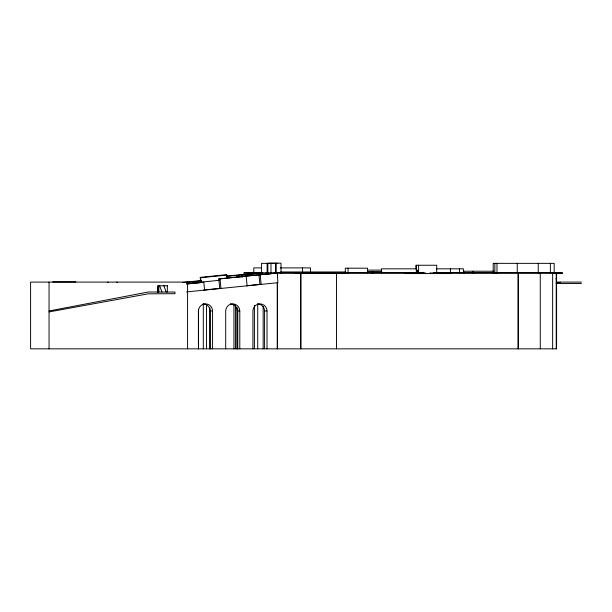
<?xml version="1.0" encoding="UTF-8"?>
<svg xmlns="http://www.w3.org/2000/svg" width="612" height="612" viewBox="0 0 612 612"><rect width="100%" height="100%" fill="white"/><g stroke="black" fill="none" stroke-linecap="round" stroke-linejoin="round"><path stroke-width="0.92" d="M107.62 282.231L108.225 282.094M49.044 310.973L148.18 292.039L174.986 292.039L174.986 293.699L148.18 293.829L49.044 311.913M200.721 282.086L200.246 277.366L226.608 274.689L227.243 277.894M200.246 277.366L200.606 277.741L226.96 275.063M226.463 276.035L257.973 273.243M242.13 277.351L241.862 274.681L260.689 272.768M226.769 276.41L243.714 274.689M245.596 274.497L250.308 274.023M252.19 273.832L255.954 273.449M241.862 274.681L242.214 275.056L262.8 272.967L262.976 274.742M182.399 282.446L201.172 280.533M186.446 282.438L201.509 280.908M218.798 278.911L220.014 278.85L220.97 288.436L219.754 288.504L218.798 278.911L276.456 273.097M220.014 278.85L246.169 276.211L247.126 285.804L246.521 285.835M260.184 274.796L261.14 284.389L259.924 284.45L258.968 274.865L277.358 273.067L277.848 282.706L186.553 291.909M187.035 283.555L219.762 280.258M186.721 283.937L203.819 282.27L204.599 290.088L203.987 290.119M186.721 283.991L203.819 282.27M203.742 290.057L220.266 288.328M247.355 285.659L260.452 284.335M277.358 273.067L276.754 272.814M244.953 276.272L246.169 276.211M237.976 276.915L236.768 276.984L275.859 273.097M277.772 263.351L261.576 263.351L261.576 272.814M261.408 267.895L253.789 267.895L253.789 272.814M280.151 267.895L310.506 267.895L310.506 271.996M416.757 268.829L381.521 268.829L381.521 273.411M436.257 268.829L463.422 268.829L463.422 273.411M367.368 270.099L381.536 270.099M494.006 271.215L464.08 271.215L464.08 273.105M367.246 271.468L381.903 271.468M280.656 271.965L345.153 271.965M294.686 272.738L345.719 272.738M562.543 272.814L433.77 272.814L433.77 273.572M261.898 273.097L244.341 272.814M562.351 273.097L429.739 273.097L429.739 273.572M556.591 273.572L562.543 273.572M555.841 278.781L556.591 278.781M52.663 281.887L75.857 281.887M556.553 282.094L581.4 282.094M556.193 282.568L560.156 282.568M556.193 283.517L581.4 283.517M167.604 285.773L157.842 285.773L157.842 292.039M203.085 303.873A7.099 7.038 -90 0 1 210.123 310.973L212.563 310.973L212.563 348.84M230.311 303.873A7.099 7.038 -90 0 1 237.357 310.973L239.789 310.973L239.789 348.84M257.537 303.873A7.099 7.038 -90 0 1 264.583 310.973L267.016 310.973L267.016 348.84M116.739 282.094L117.343 282.231M163.687 285.215L166.181 292.039M159.441 285.215L161.935 292.039M242.214 275.056L242.398 276.838M226.7 275.637L226.983 278.468M200.606 277.741L201.08 282.461M560.11 282.094L560.11 282.568M556.591 272.814L556.591 348.84L30.6 348.84L30.6 282.094L187.578 282.094L187.578 348.84M556.231 273.097L556.231 348.84M555.122 272.814L555.122 273.572M554.181 273.097L554.181 263.351L493.218 263.351L493.218 273.097M552.644 272.814L552.644 348.84M550.364 263.351L550.364 273.097M540.266 272.814L540.266 348.84M538.239 263.351L538.239 273.097M518.303 272.814L518.303 348.84M518.112 272.814L518.112 348.84M517.255 263.351L517.255 273.097M496.975 263.351L496.975 273.097M494.848 263.351L494.848 273.097M473.137 271.215L473.137 273.105M459.467 268.829L459.467 273.411M451.235 272.814L451.235 273.572L405.129 273.572L405.129 272.814M450.409 268.829L450.409 273.572M436.723 273.097L436.723 265.241L415.938 265.241L415.938 269.028M433.962 272.814L433.962 273.572M432.095 273.097L432.095 273.572M430.435 273.097L430.435 273.572M425.654 273.572L425.654 273.097L276.066 273.097L276.066 263.16M424.919 273.097L424.919 273.572M423.787 273.572L423.787 272.814L243.928 272.814L243.928 274.719M423.695 272.814L423.695 273.572M418.608 265.241L418.608 273.097M417.812 273.097L417.812 270.259L417.124 270.259L417.124 273.097M416.336 265.241L416.336 273.097M405.955 272.814L405.955 273.572M373.305 271.468L373.305 273.319M371.828 271.468L371.828 273.319M367.529 273.579L367.529 268.186L345.321 268.186L345.321 273.579M348.052 268.186L348.052 273.579M336.485 272.814L336.485 348.84M302.527 267.895L302.527 272.478M300.897 272.814L300.897 348.84M300.691 272.814L300.691 348.84M281 273.097L281 263.16L267.849 263.16L267.849 272.814M277.435 272.814L277.435 274.719M277.435 282.316L277.435 348.84M277.244 282.736L277.244 348.84M275.714 263.16L275.714 272.814M270.986 263.16L270.986 272.814M267.123 263.351L267.123 272.814M266.212 272.814L266.212 274.719M264.583 310.973L264.583 348.84M263.152 306.291L263.152 348.84M257.721 304.133L257.721 348.84M254.408 305.296L254.408 348.84M252.932 348.84L252.932 310.973A7.099 7.038 -90 0 1 259.978 303.873A7.099 7.038 -90 0 1 267.016 310.973M237.762 308.953L237.762 348.84M237.357 310.973L237.357 348.84M236.966 307.109L236.966 348.84M235.467 305.312L235.467 348.84M233.945 304.493L233.945 348.84M225.706 348.84L225.706 310.973A7.099 7.038 -90 0 1 232.744 303.873A7.099 7.038 -90 0 1 239.789 310.973M210.727 348.435L210.727 348.84M210.123 310.973L210.123 348.84M209.885 307.89L209.885 348.84M206.489 304.424L206.489 348.84M203.299 303.827L203.299 348.84M198.479 348.84L198.479 310.973A7.099 7.038 -90 0 1 205.517 303.873A7.099 7.038 -90 0 1 212.563 310.973M198.403 309.993L198.403 348.84M167.305 285.773L167.359 292.039M158.822 285.406L158.822 292.039M158.317 292.039L158.317 286.339L157.927 286.339L157.927 292.039M158.133 285.773L158.133 292.039M49.044 282.094L49.044 348.84"/></g></svg>
